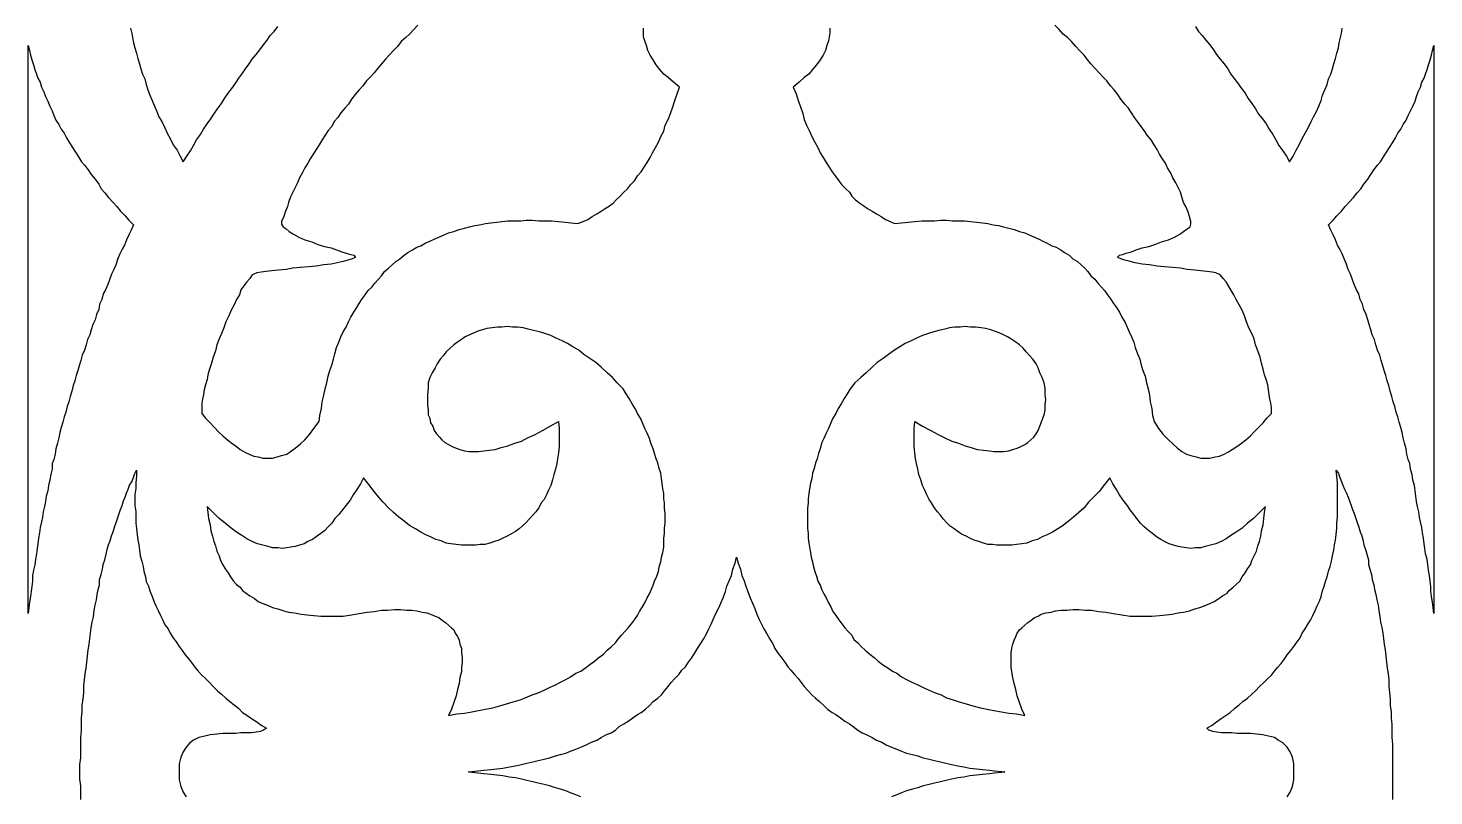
# Model space of a CAD drawing. Extents: x 100 to 710, y -550 to 180.
# Drawn here: x 529.6 to 609.6, y -7.9 to 35.8 of the extents above; entities that cross this region are included whole.
import ezdxf

# ---------------------------------------------------------------- set-up
doc = ezdxf.new("R2010")
doc.units = 0
doc.header["$MEASUREMENT"] = 0
doc.layers.add('LAYER_1', color=18, linetype='CONTINUOUS')

msp = doc.modelspace()

# ---------------------------------------------------------------- linework, layer by layer
at = {"layer": 'LAYER_1'}
for points in [[(551.785, 35.991), (551.571, 35.759), (551.314, 35.489), (551.1, 35.296), (550.843, 35.064), (550.63, 34.794), (550.416, 34.562), (550.159, 34.292), (549.945, 34.06), (549.731, 33.79), (549.517, 33.558), (549.303, 33.288), (549.089, 33.056), (548.875, 32.824), (548.661, 32.554), (548.447, 32.322), (548.233, 32.052), (548.02, 31.782), (547.848, 31.511), (547.634, 31.28), (547.42, 31.009), (547.249, 30.739), (547.035, 30.507), (546.907, 30.237), (546.693, 30.005), (546.522, 29.735), (546.351, 29.465), (546.18, 29.194), (546.009, 28.924), (545.837, 28.654), (545.666, 28.383), (545.538, 28.152), (545.367, 27.881), (545.238, 27.611), (545.067, 27.302), (544.939, 27.032), (544.81, 26.761), (544.682, 26.491), (544.554, 26.221), (544.425, 25.912), (544.383, 25.68), (544.254, 25.41), (544.169, 25.101), (544.04, 24.831), (544.04, 24.676), (544.126, 24.522), (544.297, 24.406), (544.468, 24.251), (544.725, 24.097), (545.024, 23.942), (545.367, 23.788), (545.752, 23.672), (546.094, 23.518), (546.479, 23.402), (546.864, 23.325), (547.164, 23.209), (547.463, 23.093), (547.72, 23.016), (547.977, 22.938), (548.148, 22.9), (548.233, 22.822), (548.233, 22.784), (548.062, 22.707), (547.806, 22.629), (547.549, 22.552), (547.207, 22.475), (546.864, 22.398), (546.436, 22.359), (546.009, 22.282), (545.581, 22.243), (545.11, 22.205), (544.682, 22.166), (544.297, 22.089), (543.869, 22.05), (543.484, 22.012), (543.142, 21.973), (542.885, 21.934), (542.628, 21.896), (542.457, 21.818), (542.372, 21.78), (542.243, 21.587), (542.072, 21.394), (541.901, 21.162), (541.73, 20.93), (541.644, 20.66), (541.473, 20.39), (541.345, 20.081), (541.174, 19.772), (541.045, 19.463), (540.874, 19.115), (540.746, 18.768), (540.617, 18.459), (540.489, 18.15), (540.361, 17.802), (540.275, 17.455), (540.147, 17.107), (540.061, 16.76), (539.933, 16.412), (539.847, 16.103), (539.804, 15.833), (539.719, 15.524), (539.633, 15.253), (539.591, 14.983), (539.548, 14.713), (539.505, 14.481), (539.505, 14.249), (539.505, 14.056), (539.505, 13.902), (539.719, 13.632), (539.976, 13.361), (540.232, 13.091), (540.446, 12.859), (540.703, 12.627), (540.96, 12.396), (541.216, 12.203), (541.473, 12.01), (541.687, 11.855), (541.944, 11.701), (542.2, 11.585), (542.457, 11.469), (542.714, 11.43), (542.971, 11.353), (543.227, 11.353), (543.527, 11.353), (543.784, 11.43), (544.04, 11.508), (544.34, 11.585), (544.554, 11.739), (544.81, 11.932), (545.11, 12.164), (545.367, 12.396), (545.623, 12.705), (545.88, 13.052), (546.18, 13.438), (546.222, 13.786), (546.308, 14.172), (546.351, 14.558), (546.436, 14.945), (546.522, 15.292), (546.608, 15.64), (546.693, 16.026), (546.779, 16.335), (546.907, 16.644), (546.993, 16.991), (547.078, 17.3), (547.164, 17.648), (547.292, 17.957), (547.42, 18.266), (547.549, 18.536), (547.72, 18.806), (547.848, 19.115), (547.977, 19.386), (548.148, 19.656), (548.319, 19.926), (548.447, 20.158), (548.619, 20.428), (548.79, 20.66), (548.961, 20.892), (549.175, 21.085), (549.346, 21.316), (549.56, 21.548), (549.731, 21.741), (549.902, 21.973), (550.116, 22.166), (550.33, 22.359), (550.544, 22.552), (550.758, 22.707), (551.015, 22.9), (551.229, 23.054), (551.485, 23.209), (551.742, 23.363), (551.956, 23.44), (552.213, 23.595), (552.469, 23.711), (552.726, 23.827), (552.983, 23.942), (553.282, 24.058), (553.539, 24.174), (553.839, 24.251), (554.138, 24.367), (554.438, 24.444), (554.737, 24.522), (555.037, 24.599), (555.293, 24.638), (555.636, 24.715), (555.935, 24.753), (556.277, 24.792), (556.577, 24.831), (556.919, 24.869), (557.261, 24.869), (557.647, 24.869), (557.946, 24.908), (558.288, 24.908), (558.673, 24.869), (559.016, 24.869), (559.401, 24.869), (559.786, 24.831), (560.171, 24.792), (560.513, 24.753), (560.898, 24.715), (561.198, 24.831), (561.455, 24.946), (561.711, 25.101), (561.968, 25.255), (562.225, 25.41), (562.439, 25.564), (562.695, 25.719), (562.909, 25.873), (563.08, 26.066), (563.294, 26.259), (563.508, 26.491), (563.722, 26.684), (563.893, 26.916), (564.107, 27.148), (564.278, 27.418), (564.492, 27.65), (564.664, 27.92), (564.835, 28.19), (565.006, 28.461), (565.134, 28.731), (565.305, 29.04), (565.477, 29.349), (565.605, 29.658), (565.776, 29.967), (565.862, 30.314), (566.033, 30.623), (566.161, 30.971), (566.289, 31.357), (566.418, 31.705), (566.546, 32.091), (566.675, 32.477), (566.332, 32.747), (566.033, 33.018), (565.776, 33.211), (565.562, 33.481), (565.348, 33.751), (565.177, 34.022), (565.006, 34.292), (564.878, 34.562), (564.792, 34.833), (564.706, 35.103), (564.621, 35.335), (564.621, 35.566), (564.621, 35.837)], [(575.232, 35.837), (575.232, 35.566), (575.189, 35.335), (575.146, 35.103), (575.061, 34.833), (574.975, 34.562), (574.847, 34.292), (574.676, 34.022), (574.462, 33.751), (574.248, 33.481), (574.034, 33.211), (573.777, 33.018), (573.478, 32.747), (573.135, 32.477), (573.307, 32.091), (573.435, 31.705), (573.563, 31.357), (573.692, 30.971), (573.777, 30.623), (573.906, 30.314), (574.077, 29.967), (574.205, 29.658), (574.376, 29.349), (574.547, 29.04), (574.676, 28.731), (574.847, 28.461), (575.018, 28.19), (575.189, 27.92), (575.36, 27.65), (575.531, 27.418), (575.745, 27.148), (575.917, 26.916), (576.13, 26.684), (576.344, 26.491), (576.473, 26.259), (576.687, 26.066), (576.943, 25.873), (577.157, 25.719), (577.371, 25.564), (577.628, 25.41), (577.885, 25.255), (578.141, 25.101), (578.398, 24.946), (578.655, 24.831), (578.912, 24.715), (579.297, 24.753), (579.682, 24.792), (580.067, 24.831), (580.452, 24.869), (580.794, 24.869), (581.179, 24.869), (581.522, 24.908), (581.864, 24.908), (582.206, 24.869), (582.548, 24.869), (582.891, 24.869), (583.233, 24.831), (583.575, 24.792), (583.918, 24.753), (584.217, 24.715), (584.517, 24.638), (584.816, 24.599), (585.116, 24.522), (585.415, 24.444), (585.715, 24.367), (586.014, 24.251), (586.314, 24.174), (586.57, 24.058), (586.87, 23.942), (587.127, 23.827), (587.341, 23.711), (587.597, 23.595), (587.854, 23.44), (588.111, 23.363), (588.367, 23.209), (588.581, 23.054), (588.838, 22.9), (589.052, 22.707), (589.309, 22.552), (589.523, 22.359), (589.737, 22.166), (589.908, 21.973), (590.079, 21.741), (590.293, 21.548), (590.464, 21.316), (590.678, 21.085), (590.849, 20.892), (591.02, 20.66), (591.191, 20.428), (591.363, 20.158), (591.534, 19.926), (591.705, 19.656), (591.833, 19.386), (592.004, 19.115), (592.133, 18.806), (592.261, 18.536), (592.389, 18.266), (592.518, 17.957), (592.603, 17.648), (592.732, 17.3), (592.86, 16.991), (592.946, 16.644), (593.031, 16.335), (593.16, 16.026), (593.245, 15.64), (593.331, 15.292), (593.416, 14.945), (593.459, 14.558), (593.545, 14.172), (593.587, 13.786), (593.673, 13.438), (593.93, 13.052), (594.186, 12.705), (594.486, 12.396), (594.743, 12.164), (594.999, 11.932), (595.256, 11.739), (595.513, 11.585), (595.77, 11.508), (596.069, 11.43), (596.326, 11.353), (596.583, 11.353), (596.839, 11.353), (597.139, 11.43), (597.395, 11.469), (597.652, 11.585), (597.866, 11.701), (598.123, 11.855), (598.38, 12.01), (598.636, 12.203), (598.893, 12.396), (599.15, 12.627), (599.364, 12.859), (599.62, 13.091), (599.877, 13.361), (600.091, 13.632), (600.348, 13.902), (600.348, 14.056), (600.348, 14.249), (600.305, 14.481), (600.262, 14.713), (600.219, 14.983), (600.177, 15.253), (600.134, 15.524), (600.048, 15.833), (599.963, 16.103), (599.877, 16.412), (599.792, 16.76), (599.706, 17.107), (599.578, 17.455), (599.449, 17.802), (599.364, 18.15), (599.235, 18.459), (599.064, 18.768), (598.936, 19.115), (598.807, 19.463), (598.679, 19.772), (598.508, 20.081), (598.337, 20.39), (598.208, 20.66), (598.037, 20.93), (597.909, 21.162), (597.781, 21.394), (597.609, 21.587), (597.438, 21.78), (597.353, 21.818), (597.182, 21.896), (596.968, 21.934), (596.668, 21.973), (596.326, 22.012), (595.984, 22.05), (595.556, 22.089), (595.171, 22.166), (594.743, 22.205), (594.272, 22.243), (593.844, 22.282), (593.416, 22.359), (592.988, 22.398), (592.603, 22.475), (592.304, 22.552), (592.004, 22.629), (591.79, 22.707), (591.619, 22.784), (591.619, 22.822), (591.705, 22.9), (591.876, 22.938), (592.09, 23.016), (592.389, 23.093), (592.646, 23.209), (592.988, 23.325), (593.374, 23.402), (593.716, 23.518), (594.101, 23.672), (594.486, 23.788), (594.828, 23.942), (595.128, 24.097), (595.342, 24.251), (595.556, 24.406), (595.727, 24.522), (595.77, 24.676), (595.77, 24.831), (595.684, 25.101), (595.598, 25.41), (595.47, 25.68), (595.342, 25.912), (595.256, 26.221), (595.171, 26.491), (595.042, 26.761), (594.914, 27.032), (594.743, 27.302), (594.614, 27.611), (594.443, 27.881), (594.315, 28.152), (594.144, 28.383), (593.973, 28.654), (593.844, 28.924), (593.673, 29.194), (593.502, 29.465), (593.288, 29.735), (593.117, 30.005), (592.946, 30.237), (592.732, 30.507), (592.561, 30.739), (592.389, 31.009), (592.218, 31.28), (592.004, 31.511), (591.79, 31.782), (591.619, 32.052), (591.405, 32.322), (591.191, 32.554), (590.977, 32.824), (590.764, 33.056), (590.55, 33.288), (590.293, 33.558), (590.079, 33.79), (589.865, 34.06), (589.694, 34.292), (589.437, 34.562), (589.223, 34.794), (588.966, 35.064), (588.753, 35.296), (588.496, 35.489), (588.282, 35.759), (588.025, 35.991)], [(535.44, 35.837), (535.526, 35.528), (535.569, 35.296), (535.611, 34.987), (535.697, 34.717), (535.782, 34.408), (535.868, 34.099), (535.954, 33.79), (536.039, 33.52), (536.125, 33.211), (536.253, 32.94), (536.339, 32.631), (536.424, 32.322), (536.553, 32.013), (536.681, 31.705), (536.809, 31.396), (536.938, 31.087), (537.066, 30.778), (537.237, 30.507), (537.408, 30.16), (537.537, 29.851), (537.708, 29.542), (537.879, 29.194), (538.093, 28.885), (538.264, 28.538), (538.435, 28.229), (538.649, 28.538), (538.863, 28.847), (539.034, 29.156), (539.205, 29.465), (539.419, 29.774), (539.591, 30.083), (539.804, 30.392), (540.018, 30.662), (540.19, 30.932), (540.403, 31.241), (540.617, 31.55), (540.789, 31.82), (541.002, 32.129), (541.216, 32.4), (541.43, 32.709), (541.601, 32.979), (541.773, 33.211), (541.987, 33.52), (542.2, 33.79), (542.372, 34.06), (542.586, 34.33), (542.8, 34.601), (543.013, 34.871), (543.227, 35.141), (543.399, 35.412), (543.612, 35.643), (543.826, 35.914)], [(596.026, 35.914), (596.197, 35.643), (596.411, 35.412), (596.625, 35.141), (596.839, 34.871), (597.053, 34.601), (597.224, 34.33), (597.438, 34.06), (597.652, 33.79), (597.866, 33.52), (598.037, 33.211), (598.208, 32.979), (598.422, 32.709), (598.636, 32.4), (598.85, 32.129), (599.021, 31.82), (599.235, 31.55), (599.449, 31.241), (599.62, 30.932), (599.834, 30.662), (600.048, 30.392), (600.219, 30.083), (600.433, 29.774), (600.604, 29.465), (600.776, 29.156), (600.99, 28.847), (601.204, 28.538), (601.375, 28.229), (601.589, 28.538), (601.76, 28.885), (601.931, 29.194), (602.102, 29.542), (602.273, 29.851), (602.444, 30.16), (602.615, 30.507), (602.744, 30.778), (602.915, 31.087), (603.043, 31.396), (603.172, 31.705), (603.257, 32.013), (603.386, 32.322), (603.514, 32.631), (603.6, 32.94), (603.728, 33.211), (603.814, 33.52), (603.899, 33.79), (603.985, 34.099), (604.07, 34.408), (604.156, 34.717), (604.199, 34.987), (604.284, 35.296), (604.327, 35.528), (604.37, 35.837)], [(532.616, -8.073), (532.616, -7.648), (532.616, -7.301), (532.573, -6.914), (532.573, -6.528), (532.573, -6.502), (532.573, -6.475), (532.573, -6.089), (532.616, -5.703), (532.616, -5.355), (532.616, -4.931), (532.616, -4.544), (532.659, -4.158), (532.659, -3.811), (532.659, -3.425), (532.702, -3.077), (532.702, -2.729), (532.745, -2.343), (532.787, -1.996), (532.787, -1.61), (532.83, -1.262), (532.873, -0.914), (532.916, -0.605), (532.959, -0.258), (533.001, 0.09), (533.044, 0.437), (533.087, 0.746), (533.13, 1.094), (533.172, 1.403), (533.215, 1.712), (533.258, 2.021), (533.344, 2.329), (533.386, 2.677), (533.429, 2.986), (533.515, 3.295), (533.558, 3.604), (533.6, 3.874), (533.686, 4.144), (533.686, 4.453), (533.771, 4.724), (533.857, 5.033), (533.9, 5.303), (533.985, 5.573), (534.071, 5.882), (534.114, 6.153), (534.199, 6.423), (534.285, 6.655), (534.371, 6.925), (534.456, 7.157), (534.542, 7.427), (534.627, 7.697), (534.713, 7.929), (534.798, 8.199), (534.884, 8.431), (534.97, 8.663), (535.055, 8.933), (535.141, 9.126), (535.226, 9.358), (535.312, 9.59), (535.397, 9.821), (535.526, 10.014), (535.611, 10.246), (535.697, 10.478), (535.782, 10.671), (535.782, 10.323), (535.74, 9.976), (535.74, 9.628), (535.697, 9.281), (535.697, 8.972), (535.697, 8.663), (535.74, 8.315), (535.74, 8.006), (535.74, 7.659), (535.782, 7.35), (535.825, 7.002), (535.868, 6.693), (535.911, 6.423), (535.954, 6.114), (535.996, 5.805), (536.082, 5.496), (536.168, 5.187), (536.21, 4.917), (536.296, 4.608), (536.339, 4.338), (536.467, 4.067), (536.553, 3.797), (536.681, 3.488), (536.767, 3.218), (536.895, 2.947), (537.023, 2.677), (537.152, 2.407), (537.28, 2.136), (537.408, 1.866), (537.58, 1.634), (537.708, 1.403), (537.879, 1.132), (538.05, 0.901), (538.221, 0.63), (538.392, 0.399), (538.564, 0.167), (538.778, -0.103), (538.949, -0.335), (539.12, -0.567), (539.291, -0.76), (539.505, -0.992), (539.719, -1.185), (539.933, -1.416), (540.147, -1.648), (540.403, -1.88), (540.617, -2.073), (540.874, -2.305), (541.088, -2.498), (541.345, -2.691), (541.601, -2.884), (541.815, -3.116), (542.072, -3.27), (542.329, -3.463), (542.628, -3.656), (542.885, -3.849), (543.185, -4.004), (543.013, -4.12), (542.842, -4.197), (542.586, -4.236), (542.329, -4.274), (542.029, -4.274), (541.73, -4.274), (541.43, -4.313), (541.045, -4.313), (540.703, -4.313), (540.361, -4.351), (539.976, -4.39), (539.676, -4.467), (539.334, -4.544), (539.034, -4.699), (538.82, -4.853), (538.606, -5.085), (538.435, -5.355), (538.307, -5.664), (538.221, -6.051), (538.221, -6.475), (538.221, -6.502), (538.221, -6.528), (538.221, -6.953), (538.307, -7.339), (538.435, -7.648), (538.606, -7.918)], [(601.246, -7.918), (601.417, -7.648), (601.546, -7.339), (601.631, -6.953), (601.631, -6.528), (601.631, -6.502), (601.631, -6.475), (601.631, -6.051), (601.546, -5.664), (601.417, -5.355), (601.246, -5.085), (600.99, -4.853), (600.733, -4.699), (600.519, -4.544), (600.177, -4.467), (599.834, -4.39), (599.492, -4.351), (599.15, -4.313), (598.765, -4.313), (598.422, -4.313), (598.08, -4.274), (597.823, -4.274), (597.524, -4.274), (597.224, -4.236), (597.01, -4.197), (596.796, -4.12), (596.668, -4.004), (596.968, -3.849), (597.224, -3.656), (597.481, -3.463), (597.781, -3.27), (597.995, -3.116), (598.251, -2.884), (598.508, -2.691), (598.722, -2.498), (598.979, -2.305), (599.235, -2.073), (599.449, -1.88), (599.663, -1.648), (599.92, -1.416), (600.134, -1.185), (600.348, -0.992), (600.519, -0.76), (600.69, -0.567), (600.904, -0.335), (601.075, -0.103), (601.246, 0.167), (601.46, 0.399), (601.631, 0.63), (601.803, 0.901), (601.974, 1.132), (602.102, 1.403), (602.273, 1.634), (602.402, 1.866), (602.573, 2.136), (602.701, 2.407), (602.829, 2.677), (602.958, 2.947), (603.086, 3.218), (603.172, 3.488), (603.257, 3.797), (603.343, 4.067), (603.428, 4.338), (603.514, 4.608), (603.6, 4.917), (603.685, 5.187), (603.771, 5.496), (603.814, 5.805), (603.899, 6.114), (603.942, 6.423), (603.985, 6.693), (604.027, 7.002), (604.07, 7.35), (604.07, 7.659), (604.113, 8.006), (604.113, 8.315), (604.113, 8.663), (604.113, 8.972), (604.113, 9.281), (604.113, 9.628), (604.113, 9.976), (604.07, 10.323), (604.027, 10.671), (604.156, 10.478), (604.241, 10.246), (604.327, 10.014), (604.413, 9.821), (604.498, 9.59), (604.626, 9.358), (604.712, 9.126), (604.798, 8.933), (604.883, 8.663), (604.969, 8.431), (605.054, 8.199), (605.14, 7.929), (605.225, 7.697), (605.311, 7.427), (605.397, 7.157), (605.482, 6.925), (605.568, 6.655), (605.611, 6.423), (605.696, 6.153), (605.782, 5.882), (605.867, 5.573), (605.867, 5.303), (605.953, 5.033), (606.038, 4.724), (606.081, 4.453), (606.167, 4.144), (606.21, 3.874), (606.295, 3.604), (606.338, 3.295), (606.424, 2.986), (606.466, 2.677), (606.509, 2.329), (606.552, 2.021), (606.637, 1.712), (606.68, 1.403), (606.723, 1.094), (606.766, 0.746), (606.809, 0.437), (606.851, 0.09), (606.894, -0.258), (606.937, -0.605), (606.98, -0.914), (607.023, -1.262), (607.023, -1.61), (607.065, -1.996), (607.108, -2.343), (607.108, -2.729), (607.151, -3.077), (607.151, -3.425), (607.194, -3.811), (607.194, -4.158), (607.194, -4.544), (607.236, -4.931), (607.236, -5.317), (607.236, -5.703), (607.236, -6.089), (607.236, -6.475), (607.236, -6.502), (607.236, -6.528), (607.236, -6.914), (607.236, -7.301), (607.236, -7.687), (607.236, -8.073)], [(561.069, -7.918), (560.77, -7.803), (560.47, -7.687), (560.214, -7.571), (559.914, -7.494), (559.615, -7.416), (559.272, -7.301), (558.973, -7.223), (558.631, -7.146), (558.331, -7.069), (557.989, -6.992), (557.689, -6.914), (557.347, -6.837), (557.005, -6.798), (556.62, -6.721), (556.277, -6.683), (555.935, -6.644), (555.55, -6.605), (555.208, -6.567), (554.865, -6.528), (554.673, -6.508), (554.686, -6.506), (554.673, -6.503), (554.68, -6.502), (554.673, -6.5), (554.686, -6.498), (554.673, -6.495), (554.865, -6.475), (555.208, -6.437), (555.55, -6.398), (555.935, -6.359), (556.277, -6.321), (556.62, -6.282), (557.005, -6.205), (557.347, -6.166), (557.689, -6.089), (557.989, -6.012), (558.331, -5.935), (558.631, -5.857), (558.973, -5.78), (559.272, -5.703), (559.615, -5.587), (559.914, -5.51), (560.214, -5.433), (560.47, -5.317), (560.77, -5.201), (561.069, -5.085), (561.369, -4.969), (561.668, -4.815), (561.968, -4.699), (562.225, -4.544), (562.481, -4.39), (562.781, -4.274), (563.038, -4.12), (563.252, -3.927), (563.508, -3.772), (563.765, -3.618), (564.022, -3.425), (564.278, -3.231), (564.492, -3.116), (564.749, -2.923), (564.963, -2.729), (565.177, -2.498), (565.434, -2.305), (565.648, -2.112), (565.819, -1.88), (566.033, -1.648), (566.204, -1.416), (566.418, -1.185), (566.632, -0.953), (566.803, -0.721), (567.017, -0.528), (567.188, -0.258), (567.359, -0.026), (567.53, 0.244), (567.701, 0.514), (567.873, 0.785), (568.044, 1.055), (568.215, 1.364), (568.343, 1.634), (568.472, 1.905), (568.6, 2.175), (568.728, 2.484), (568.899, 2.793), (569.028, 3.102), (569.156, 3.411), (569.285, 3.758), (569.37, 4.067), (569.498, 4.376), (569.627, 4.685), (569.712, 5.033), (569.841, 5.38), (569.926, 5.728), (570.012, 5.38), (570.14, 5.033), (570.226, 4.685), (570.354, 4.376), (570.44, 4.067), (570.568, 3.758), (570.697, 3.411), (570.825, 3.102), (570.953, 2.793), (571.082, 2.484), (571.21, 2.175), (571.338, 1.905), (571.467, 1.634), (571.638, 1.364), (571.809, 1.055), (571.98, 0.785), (572.108, 0.514), (572.28, 0.244), (572.494, -0.026), (572.665, -0.258), (572.836, -0.528), (573.007, -0.721), (573.221, -0.953), (573.435, -1.185), (573.606, -1.416), (573.777, -1.648), (573.991, -1.88), (574.205, -2.112), (574.419, -2.305), (574.633, -2.498), (574.89, -2.729), (575.104, -2.923), (575.36, -3.116), (575.574, -3.231), (575.831, -3.425), (576.088, -3.618), (576.344, -3.772), (576.558, -3.927), (576.815, -4.12), (577.072, -4.274), (577.328, -4.39), (577.628, -4.544), (577.885, -4.699), (578.184, -4.815), (578.441, -4.969), (578.74, -5.085), (579.04, -5.201), (579.297, -5.317), (579.596, -5.433), (579.938, -5.51), (580.238, -5.587), (580.537, -5.703), (580.88, -5.78), (581.179, -5.857), (581.522, -5.935), (581.821, -6.012), (582.163, -6.089), (582.506, -6.166), (582.848, -6.205), (583.19, -6.282), (583.575, -6.321), (583.918, -6.359), (584.303, -6.398), (584.602, -6.437), (584.987, -6.475), (585.18, -6.495), (585.166, -6.498), (585.18, -6.5), (585.172, -6.502), (585.18, -6.503), (585.166, -6.506), (585.18, -6.508), (584.987, -6.528), (584.602, -6.567), (584.303, -6.605), (583.918, -6.644), (583.575, -6.683), (583.19, -6.721), (582.848, -6.798), (582.506, -6.837), (582.163, -6.914), (581.821, -6.992), (581.522, -7.069), (581.179, -7.146), (580.88, -7.223), (580.537, -7.301), (580.238, -7.416), (579.938, -7.494), (579.596, -7.571), (579.297, -7.687), (579.04, -7.803), (578.74, -7.918)]]:
    msp.add_lwpolyline(points, dxfattribs=at)
for points in [[(529.622, 2.515), (529.622, 34.833), (529.707, 34.562), (529.75, 34.292), (529.835, 34.022), (529.921, 33.751), (530.006, 33.481), (530.092, 33.211), (530.177, 32.979), (530.306, 32.747), (530.391, 32.477), (530.52, 32.207), (530.605, 31.936), (530.734, 31.666), (530.862, 31.396), (530.99, 31.125), (531.076, 30.855), (531.204, 30.585), (531.375, 30.353), (531.504, 30.083), (531.675, 29.851), (531.803, 29.581), (531.974, 29.31), (532.146, 29.04), (532.317, 28.77), (532.488, 28.499), (532.659, 28.229), (532.83, 28.036), (533.044, 27.766), (533.215, 27.495), (533.429, 27.225), (533.643, 26.955), (533.771, 26.684), (533.985, 26.453), (534.199, 26.182), (534.456, 25.912), (534.67, 25.68), (534.884, 25.41), (535.141, 25.14), (535.355, 24.908), (535.611, 24.638), (535.483, 24.329), (535.355, 24.058), (535.226, 23.788), (535.098, 23.479), (534.97, 23.247), (534.841, 22.977), (534.713, 22.668), (534.627, 22.398), (534.499, 22.089), (534.371, 21.818), (534.242, 21.509), (534.157, 21.239), (534.028, 20.93), (533.9, 20.699), (533.814, 20.39), (533.686, 20.119), (533.643, 19.81), (533.515, 19.54), (533.429, 19.231), (533.301, 18.961), (533.215, 18.652), (533.13, 18.381), (533.001, 18.111), (532.916, 17.802), (532.83, 17.493), (532.702, 17.223), (532.616, 16.914), (532.531, 16.605), (532.445, 16.335), (532.36, 16.064), (532.274, 15.755), (532.188, 15.485), (532.103, 15.176), (532.017, 14.867), (531.932, 14.558), (531.846, 14.288), (531.761, 13.979), (531.675, 13.709), (531.589, 13.4), (531.504, 13.091), (531.418, 12.821), (531.375, 12.512), (531.29, 12.203), (531.204, 11.894), (531.162, 11.585), (531.076, 11.276), (530.99, 11.044), (530.99, 10.735), (530.905, 10.426), (530.862, 10.117), (530.776, 9.808), (530.734, 9.499), (530.648, 9.191), (530.605, 8.882), (530.562, 8.611), (530.477, 8.302), (530.434, 7.993), (530.391, 7.723), (530.306, 7.414), (530.263, 7.105), (530.22, 6.796), (530.177, 6.487), (530.135, 6.217), (530.092, 5.908), (530.049, 5.599), (530.006, 5.29), (529.921, 4.981), (529.878, 4.672), (529.878, 4.363), (529.835, 4.054), (529.792, 3.784), (529.75, 3.475), (529.707, 3.166), (529.664, 2.857)], [(609.589, 2.51), (609.547, 2.857), (609.504, 3.166), (609.461, 3.475), (609.419, 3.784), (609.419, 4.054), (609.376, 4.363), (609.333, 4.672), (609.29, 4.981), (609.247, 5.29), (609.205, 5.599), (609.119, 5.908), (609.076, 6.217), (609.034, 6.487), (608.991, 6.796), (608.948, 7.105), (608.905, 7.414), (608.82, 7.723), (608.777, 7.993), (608.734, 8.302), (608.648, 8.611), (608.606, 8.882), (608.563, 9.191), (608.52, 9.499), (608.477, 9.808), (608.392, 10.117), (608.349, 10.426), (608.263, 10.735), (608.221, 11.044), (608.135, 11.276), (608.049, 11.585), (608.007, 11.894), (607.921, 12.203), (607.835, 12.512), (607.793, 12.821), (607.707, 13.091), (607.622, 13.4), (607.536, 13.709), (607.45, 13.979), (607.365, 14.288), (607.279, 14.558), (607.194, 14.867), (607.108, 15.176), (607.023, 15.485), (606.937, 15.755), (606.851, 16.064), (606.766, 16.335), (606.68, 16.605), (606.595, 16.914), (606.509, 17.223), (606.381, 17.493), (606.295, 17.802), (606.21, 18.111), (606.081, 18.381), (605.996, 18.652), (605.91, 18.961), (605.824, 19.231), (605.739, 19.54), (605.611, 19.81), (605.525, 20.119), (605.397, 20.39), (605.311, 20.699), (605.183, 20.93), (605.054, 21.239), (604.969, 21.509), (604.84, 21.818), (604.712, 22.089), (604.626, 22.398), (604.498, 22.668), (604.37, 22.977), (604.241, 23.247), (604.113, 23.479), (603.985, 23.788), (603.856, 24.058), (603.728, 24.329), (603.6, 24.638), (603.856, 24.908), (604.07, 25.14), (604.327, 25.41), (604.541, 25.68), (604.755, 25.912), (605.012, 26.182), (605.225, 26.453), (605.439, 26.684), (605.611, 26.955), (605.824, 27.225), (605.996, 27.495), (606.167, 27.766), (606.381, 28.036), (606.552, 28.229), (606.723, 28.499), (606.894, 28.77), (607.065, 29.04), (607.236, 29.31), (607.408, 29.581), (607.536, 29.851), (607.707, 30.083), (607.835, 30.353), (608.007, 30.585), (608.135, 30.855), (608.263, 31.125), (608.392, 31.396), (608.52, 31.666), (608.606, 31.936), (608.691, 32.207), (608.82, 32.477), (608.905, 32.747), (609.034, 32.979), (609.119, 33.211), (609.205, 33.481), (609.29, 33.751), (609.376, 34.022), (609.461, 34.292), (609.504, 34.562), (609.589, 34.833)], [(548.704, 10.233), (548.533, 9.886), (548.319, 9.577), (548.105, 9.268), (547.934, 8.959), (547.72, 8.689), (547.506, 8.418), (547.292, 8.148), (547.078, 7.916), (546.907, 7.646), (546.693, 7.453), (546.479, 7.221), (546.265, 7.067), (546.009, 6.873), (545.795, 6.719), (545.538, 6.603), (545.324, 6.487), (545.067, 6.41), (544.81, 6.333), (544.554, 6.294), (544.34, 6.256), (544.083, 6.217), (543.826, 6.256), (543.527, 6.256), (543.27, 6.333), (542.971, 6.41), (542.671, 6.487), (542.372, 6.603), (542.072, 6.758), (541.773, 6.951), (541.473, 7.144), (541.174, 7.376), (540.831, 7.646), (540.489, 7.916), (540.147, 8.264), (539.804, 8.611), (539.847, 8.264), (539.89, 7.916), (539.976, 7.569), (540.018, 7.221), (540.104, 6.912), (540.19, 6.603), (540.275, 6.371), (540.361, 6.063), (540.489, 5.792), (540.575, 5.522), (540.703, 5.29), (540.831, 5.058), (541.002, 4.827), (541.131, 4.595), (541.302, 4.363), (541.473, 4.17), (541.687, 4.016), (541.815, 3.823), (542.029, 3.668), (542.243, 3.514), (542.5, 3.359), (542.714, 3.205), (542.971, 3.089), (543.27, 2.973), (543.527, 2.857), (543.826, 2.78), (544.169, 2.664), (544.425, 2.587), (544.768, 2.548), (545.153, 2.471), (545.495, 2.432), (545.88, 2.394), (546.265, 2.355), (546.693, 2.355), (547.078, 2.355), (547.549, 2.355), (548.02, 2.432), (548.447, 2.51), (548.918, 2.587), (549.303, 2.626), (549.731, 2.703), (550.073, 2.703), (550.458, 2.741), (550.801, 2.741), (551.143, 2.703), (551.442, 2.703), (551.742, 2.664), (552.041, 2.587), (552.298, 2.548), (552.512, 2.471), (552.769, 2.355), (552.983, 2.278), (553.197, 2.124), (553.368, 2.008), (553.539, 1.853), (553.71, 1.699), (553.839, 1.583), (553.924, 1.39), (554.052, 1.197), (554.138, 1.004), (554.181, 0.772), (554.266, 0.54), (554.266, 0.27), (554.309, 0), (554.309, -0.271), (554.266, -0.541), (554.266, -0.811), (554.181, -1.12), (554.138, -1.468), (554.052, -1.815), (553.967, -2.163), (553.839, -2.549), (553.71, -2.935), (553.539, -3.283), (554.01, -3.206), (554.438, -3.167), (554.865, -3.09), (555.25, -3.013), (555.636, -2.935), (556.063, -2.858), (556.449, -2.742), (556.834, -2.626), (557.219, -2.511), (557.604, -2.395), (557.903, -2.279), (558.288, -2.124), (558.631, -2.009), (558.973, -1.854), (559.272, -1.7), (559.615, -1.545), (559.914, -1.391), (560.214, -1.236), (560.47, -1.082), (560.77, -0.889), (561.069, -0.773), (561.326, -0.58), (561.583, -0.387), (561.84, -0.194), (562.096, 0), (562.353, 0.193), (562.567, 0.424), (562.781, 0.617), (563.038, 0.849), (563.166, 1.042), (563.38, 1.274), (563.594, 1.506), (563.765, 1.699), (563.936, 1.93), (564.107, 2.162), (564.278, 2.394), (564.407, 2.626), (564.578, 2.896), (564.706, 3.128), (564.835, 3.398), (564.963, 3.63), (565.091, 3.9), (565.177, 4.132), (565.263, 4.363), (565.391, 4.634), (565.477, 4.904), (565.519, 5.174), (565.605, 5.445), (565.648, 5.715), (565.733, 5.985), (565.776, 6.294), (565.776, 6.526), (565.776, 6.796), (565.819, 7.067), (565.819, 7.376), (565.862, 7.646), (565.862, 7.916), (565.862, 8.225), (565.819, 8.495), (565.819, 8.804), (565.776, 9.036), (565.776, 9.345), (565.733, 9.615), (565.69, 9.924), (565.648, 10.195), (565.605, 10.504), (565.519, 10.774), (565.434, 11.083), (565.348, 11.314), (565.263, 11.623), (565.177, 11.894), (565.049, 12.203), (564.963, 12.473), (564.835, 12.782), (564.706, 13.052), (564.578, 13.361), (564.45, 13.632), (564.278, 13.902), (564.15, 14.172), (563.979, 14.443), (563.808, 14.751), (563.637, 15.022), (563.466, 15.292), (563.123, 15.64), (562.867, 15.949), (562.567, 16.219), (562.225, 16.528), (561.925, 16.798), (561.583, 17.03), (561.241, 17.262), (560.941, 17.493), (560.599, 17.686), (560.299, 17.879), (560, 18.034), (559.658, 18.188), (559.358, 18.343), (559.016, 18.459), (558.716, 18.536), (558.374, 18.613), (558.074, 18.69), (557.775, 18.768), (557.475, 18.806), (557.176, 18.806), (556.876, 18.845), (556.577, 18.806), (556.32, 18.806), (556.021, 18.768), (555.721, 18.729), (555.464, 18.652), (555.208, 18.575), (554.994, 18.497), (554.737, 18.381), (554.48, 18.266), (554.266, 18.111), (554.052, 17.957), (553.839, 17.802), (553.625, 17.609), (553.411, 17.416), (553.239, 17.184), (553.068, 16.991), (552.897, 16.721), (552.769, 16.489), (552.598, 16.219), (552.469, 15.949), (552.384, 15.64), (552.384, 15.331), (552.341, 14.983), (552.341, 14.674), (552.341, 14.404), (552.384, 14.095), (552.384, 13.825), (552.469, 13.632), (552.512, 13.361), (552.64, 13.168), (552.726, 12.936), (552.854, 12.743), (553.026, 12.55), (553.154, 12.396), (553.325, 12.241), (553.539, 12.125), (553.753, 12.01), (553.967, 11.932), (554.181, 11.855), (554.438, 11.778), (554.694, 11.739), (554.994, 11.739), (555.25, 11.739), (555.55, 11.778), (555.849, 11.817), (556.192, 11.855), (556.534, 11.971), (556.919, 12.048), (557.304, 12.203), (557.689, 12.319), (558.032, 12.512), (558.459, 12.705), (558.887, 12.936), (559.315, 13.168), (559.786, 13.438), (559.829, 13.052), (559.829, 12.705), (559.829, 12.357), (559.829, 12.01), (559.786, 11.662), (559.743, 11.314), (559.7, 11.044), (559.615, 10.735), (559.529, 10.426), (559.444, 10.117), (559.358, 9.808), (559.23, 9.538), (559.101, 9.268), (558.973, 8.997), (558.802, 8.804), (558.673, 8.534), (558.502, 8.302), (558.331, 8.109), (558.117, 7.878), (557.946, 7.684), (557.732, 7.491), (557.561, 7.337), (557.347, 7.182), (557.09, 7.028), (556.876, 6.912), (556.62, 6.796), (556.406, 6.68), (556.149, 6.603), (555.892, 6.526), (555.593, 6.449), (555.336, 6.449), (555.079, 6.41), (554.823, 6.41), (554.566, 6.41), (554.266, 6.41), (553.967, 6.449), (553.667, 6.487), (553.411, 6.526), (553.111, 6.642), (552.812, 6.719), (552.512, 6.873), (552.255, 6.989), (551.956, 7.144), (551.656, 7.337), (551.314, 7.53), (551.015, 7.762), (550.715, 7.993), (550.416, 8.264), (550.116, 8.534), (549.817, 8.843), (549.56, 9.152), (549.303, 9.461), (549.004, 9.847)], [(591.149, 10.233), (590.849, 9.847), (590.55, 9.461), (590.25, 9.152), (589.951, 8.843), (589.694, 8.534), (589.394, 8.264), (589.095, 7.993), (588.795, 7.762), (588.496, 7.53), (588.196, 7.337), (587.897, 7.144), (587.597, 6.989), (587.298, 6.873), (587.041, 6.719), (586.742, 6.642), (586.442, 6.526), (586.143, 6.487), (585.843, 6.449), (585.586, 6.41), (585.287, 6.41), (584.987, 6.41), (584.731, 6.41), (584.474, 6.449), (584.217, 6.449), (583.96, 6.526), (583.704, 6.603), (583.447, 6.68), (583.19, 6.796), (582.976, 6.912), (582.72, 7.028), (582.506, 7.182), (582.292, 7.337), (582.078, 7.491), (581.864, 7.684), (581.693, 7.878), (581.522, 8.109), (581.35, 8.302), (581.179, 8.534), (581.008, 8.804), (580.88, 8.997), (580.751, 9.268), (580.623, 9.538), (580.495, 9.808), (580.409, 10.117), (580.281, 10.426), (580.238, 10.735), (580.152, 11.044), (580.11, 11.314), (580.067, 11.662), (580.024, 12.01), (580.024, 12.357), (580.024, 12.705), (580.024, 13.052), (580.067, 13.438), (580.495, 13.168), (580.965, 12.936), (581.393, 12.705), (581.778, 12.512), (582.163, 12.319), (582.548, 12.203), (582.934, 12.048), (583.276, 11.971), (583.618, 11.855), (583.96, 11.817), (584.303, 11.778), (584.559, 11.739), (584.859, 11.739), (585.116, 11.739), (585.415, 11.778), (585.629, 11.855), (585.886, 11.932), (586.1, 12.01), (586.314, 12.125), (586.485, 12.241), (586.656, 12.396), (586.827, 12.55), (586.956, 12.743), (587.084, 12.936), (587.169, 13.168), (587.255, 13.361), (587.341, 13.632), (587.426, 13.825), (587.469, 14.095), (587.469, 14.404), (587.512, 14.674), (587.469, 14.983), (587.469, 15.331), (587.426, 15.64), (587.298, 15.949), (587.169, 16.219), (587.084, 16.489), (586.956, 16.721), (586.784, 16.991), (586.613, 17.184), (586.399, 17.416), (586.228, 17.609), (586.014, 17.802), (585.8, 17.957), (585.586, 18.111), (585.33, 18.266), (585.116, 18.381), (584.859, 18.497), (584.602, 18.575), (584.388, 18.652), (584.089, 18.729), (583.832, 18.768), (583.533, 18.806), (583.233, 18.806), (582.934, 18.845), (582.634, 18.806), (582.335, 18.806), (582.035, 18.768), (581.778, 18.69), (581.436, 18.613), (581.136, 18.536), (580.837, 18.459), (580.495, 18.343), (580.152, 18.188), (579.853, 18.034), (579.511, 17.879), (579.211, 17.686), (578.912, 17.493), (578.569, 17.262), (578.27, 17.03), (577.927, 16.798), (577.628, 16.528), (577.286, 16.219), (576.986, 15.949), (576.644, 15.64), (576.387, 15.292), (576.216, 15.022), (576.045, 14.751), (575.874, 14.443), (575.703, 14.172), (575.574, 13.902), (575.403, 13.632), (575.275, 13.361), (575.146, 13.052), (575.018, 12.782), (574.89, 12.473), (574.761, 12.203), (574.676, 11.894), (574.59, 11.623), (574.505, 11.314), (574.419, 11.083), (574.333, 10.774), (574.248, 10.504), (574.205, 10.195), (574.119, 9.924), (574.077, 9.615), (574.034, 9.345), (573.991, 9.036), (573.991, 8.804), (573.948, 8.495), (573.948, 8.225), (573.948, 7.916), (573.948, 7.646), (573.948, 7.376), (573.991, 7.067), (573.991, 6.796), (574.034, 6.526), (574.077, 6.294), (574.119, 5.985), (574.162, 5.715), (574.248, 5.445), (574.291, 5.174), (574.376, 4.904), (574.462, 4.634), (574.547, 4.363), (574.676, 4.132), (574.761, 3.9), (574.89, 3.63), (575.018, 3.398), (575.146, 3.128), (575.275, 2.896), (575.403, 2.626), (575.574, 2.394), (575.745, 2.162), (575.917, 1.93), (576.088, 1.699), (576.259, 1.506), (576.473, 1.274), (576.601, 1.042), (576.815, 0.849), (577.029, 0.617), (577.243, 0.424), (577.5, 0.193), (577.756, 0), (577.97, -0.194), (578.227, -0.387), (578.527, -0.58), (578.783, -0.773), (579.04, -0.889), (579.297, -1.082), (579.596, -1.236), (579.896, -1.391), (580.238, -1.545), (580.537, -1.7), (580.88, -1.854), (581.222, -2.009), (581.564, -2.124), (581.864, -2.279), (582.249, -2.395), (582.591, -2.511), (582.976, -2.626), (583.361, -2.742), (583.789, -2.858), (584.174, -2.935), (584.559, -3.013), (584.987, -3.09), (585.415, -3.167), (585.843, -3.206), (586.314, -3.283), (586.143, -2.935), (586.014, -2.549), (585.886, -2.163), (585.8, -1.815), (585.715, -1.468), (585.629, -1.12), (585.586, -0.811), (585.544, -0.541), (585.544, -0.271), (585.544, 0), (585.544, 0.27), (585.586, 0.54), (585.629, 0.772), (585.715, 1.004), (585.8, 1.197), (585.886, 1.39), (586.014, 1.583), (586.143, 1.699), (586.314, 1.853), (586.485, 2.008), (586.656, 2.124), (586.87, 2.278), (587.084, 2.355), (587.255, 2.471), (587.512, 2.548), (587.811, 2.587), (588.068, 2.664), (588.367, 2.703), (588.71, 2.703), (589.052, 2.741), (589.394, 2.741), (589.779, 2.703), (590.122, 2.703), (590.507, 2.626), (590.935, 2.587), (591.363, 2.51), (591.833, 2.432), (592.304, 2.355), (592.689, 2.355), (593.117, 2.355), (593.545, 2.355), (593.973, 2.394), (594.358, 2.432), (594.7, 2.471), (595.042, 2.548), (595.342, 2.587), (595.684, 2.664), (595.984, 2.78), (596.283, 2.857), (596.583, 2.973), (596.839, 3.089), (597.096, 3.205), (597.353, 3.359), (597.567, 3.514), (597.823, 3.668), (597.952, 3.823), (598.166, 4.016), (598.337, 4.17), (598.551, 4.363), (598.679, 4.595), (598.85, 4.827), (598.979, 5.058), (599.15, 5.29), (599.235, 5.522), (599.364, 5.792), (599.492, 6.063), (599.578, 6.371), (599.663, 6.603), (599.749, 6.912), (599.792, 7.221), (599.877, 7.569), (599.92, 7.916), (599.963, 8.264), (600.005, 8.611), (599.663, 8.264), (599.321, 7.916), (598.979, 7.646), (598.679, 7.376), (598.337, 7.144), (598.037, 6.951), (597.781, 6.758), (597.481, 6.603), (597.182, 6.487), (596.882, 6.41), (596.583, 6.333), (596.326, 6.256), (596.026, 6.256), (595.77, 6.217), (595.513, 6.256), (595.256, 6.294), (595.042, 6.333), (594.785, 6.41), (594.529, 6.487), (594.272, 6.603), (594.058, 6.719), (593.801, 6.873), (593.587, 7.067), (593.374, 7.221), (593.117, 7.453), (592.903, 7.646), (592.689, 7.916), (592.518, 8.148), (592.304, 8.418), (592.133, 8.689), (591.919, 8.959), (591.705, 9.268), (591.534, 9.577), (591.32, 9.886)]]:
    msp.add_lwpolyline(points, close=True, dxfattribs=at)

doc.saveas('drawing.dxf')
